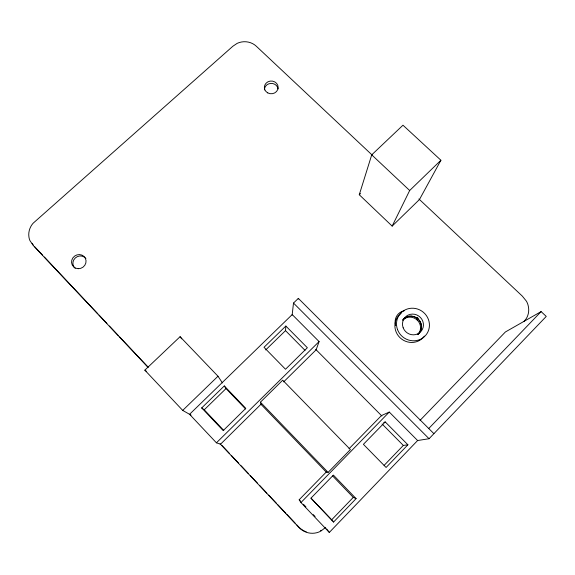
<?xml version="1.0" encoding="UTF-8"?>
<svg xmlns="http://www.w3.org/2000/svg" width="575" height="575" viewBox="0 0 575 575"><rect width="100%" height="100%" fill="white"/><g stroke="black" fill="none" stroke-linecap="round" stroke-linejoin="round"><path stroke-width="0.86" d="M265.679 349.945L285.509 330.632L285.854 326.039L307.359 347.746L285.516 369.251L264.011 347.293L285.854 326.039M292.15 315.064L293.502 303.061L298.346 298.368L433.902 433.665M298.252 299.058L298.346 298.368M359.274 194.745L371.73 154.847L402.974 125.199L440.917 160.245L419.477 199.496L392.157 226.104L359.274 194.745L360.539 193.531M261.316 403.93L220.513 444.223L216.416 442.815L189.57 414.302L292.208 314.575L319.089 341.579L316.142 349.787L283.633 381.901M392.157 226.104L409.68 190.505L440.917 160.245M523.962 321.504L525.636 319.499A17.552 16.423 38.2 0 0 527.656 315.79A18.141 16.984 38.2 0 0 528.051 305.117A18.515 17.336 38.2 0 0 527.62 303.772A17.451 16.33 38.1 0 0 526.448 301.228L522.344 296.139L418.902 198.964M417.529 440.543L429.058 438.718L546.25 316.423L541.111 311.6L505.382 331.976L420.023 420.397M333.644 521.963L356.098 498.633L333.407 475.108L310.96 498.151L333.644 521.963L310.96 498.151M407.905 444.791L386.091 467.461L363.407 444.324L385.228 421.928L407.905 444.791L403.334 445.424L384.114 465.376M428.749 428.519L541.111 311.6M326.6 471.701L299.173 499.768L300.962 502.543L329.324 532.428L417.622 440.529L389.275 412.059L381.448 415.567L349.032 448.737M331.595 519.886L353.273 497.389L356.098 498.633M328.095 472.398L350.391 449.564L282.713 380.19L260.425 402.184L260.949 404.297L326.241 472.068L328.095 472.398L260.425 402.184M300.962 502.543L389.275 412.059M325.694 527.325L320.85 531.12A19.421 18.616 83.4 0 1 298.899 527.397L220.081 443.771M216.416 442.815L319.089 341.579M201.717 407.912L224.286 385.947L245.784 408.372L223.201 430.603L201.717 407.912L204.24 409.795L223.783 430.431M204.24 409.795L226.033 388.571L224.286 385.947M182.706 410.406L217.99 376.23L180.083 336.698L144.835 370.149L182.706 410.406L191.044 415.143M320.527 530.639L321.202 530.258M383.719 422.496L385.228 421.928M144.835 370.149L146.258 371.162M372.025 154.927L256.285 46.208A16.402 15.036 -2.7 0 0 237.159 43.362L232.853 46.252L33.206 223.15A17.07 15.87 -29.7 0 0 30.748 226.679A17.645 16.409 -29.7 0 0 28.923 236.9A18.012 16.747 -29.7 0 0 29.16 238.194A16.977 15.784 -29.7 0 0 29.965 240.652L33.328 245.583L147.833 367.102M371.73 154.847L409.68 190.505M293.502 303.061L429.058 438.718M315.639 349.284L381.879 416.012M382.08 423.976L403.334 445.424M285.509 330.632L305.03 350.355M332.609 475.949L353.273 497.389M226.033 388.571L245.575 408.969M299.173 499.768L300.394 501.062M303.456 504.289L305.907 506.87M313.26 514.611L315.1 516.544M42.564 255.135L34.457 246.51M44.368 257.047L97.836 313.785M99.051 315.071L106.943 323.445M109.365 326.018L118.443 335.656M119.657 336.936L148.271 367.296M222.065 445.596L229.432 453.416M231.272 455.371L238.632 463.184M241.09 465.786L248.45 473.599M250.29 475.547L257.65 483.359M259.49 485.307L266.85 493.12M268.69 495.075L276.661 503.527M277.883 504.828L285.854 513.288M287.083 514.589L295.054 523.049M296.894 524.997L298.734 526.952A19.284 18.479 83.4 0 0 306.245 531.817M326.6 528.921L329.324 532.428M180.083 336.698L181.693 338.84M33.199 244.972L32.128 243.275M217.99 376.23L222.41 382.9M424.415 336.102A16.481 15.863 37.8 0 1 399.948 337.633A16.481 15.863 37.8 0 1 401.077 313.361M402.694 320.088A10.487 10.091 37.8 0 1 418.241 319.161A10.487 10.091 37.8 0 1 417.551 334.578M75.16 268.331A7.331 6.9 -31.1 0 1 75.318 257.945A7.331 6.9 -31.1 0 1 85.941 258.556M264.435 89.973A6.857 6.347 -0.4 0 1 270.688 83.418A6.857 6.347 -0.4 0 1 278.077 88.859M402.852 320.016A10.415 10.027 37.9 0 1 417.17 320.009A10.415 10.027 37.9 0 1 418.09 334.197M416.48 318.255A11.881 11.45 36.9 0 1 417.213 320.052M403.104 319.722A10.487 10.091 37.8 0 1 418.348 319.269A10.487 10.091 37.8 0 1 417.967 334.377M395.744 325.615A11.96 11.522 36.7 0 1 404.211 310.766M417.421 317.285A11.96 11.522 36.7 0 1 418.162 319.089M397.577 329.734A16.704 16.064 37.5 0 0 425.737 335.275A16.704 16.064 37.5 0 0 415.596 308.523A16.704 16.064 37.5 0 0 397.577 329.734M403.168 327.779A10.63 10.221 37.5 0 0 421.087 331.322A10.63 10.221 37.5 0 0 414.654 314.295A10.63 10.221 37.5 0 0 403.168 327.779M78.222 268.69A7.374 6.943 -31 0 0 85.359 258.261A7.374 6.943 -31 0 0 72.817 257.945A7.374 6.943 -31 0 0 78.222 268.69M267.756 92.898A6.9 6.383 -0.4 0 0 278.156 87.458A6.9 6.383 -0.4 0 0 267.871 81.844A6.9 6.383 -0.4 0 0 267.756 92.898"/></g></svg>
